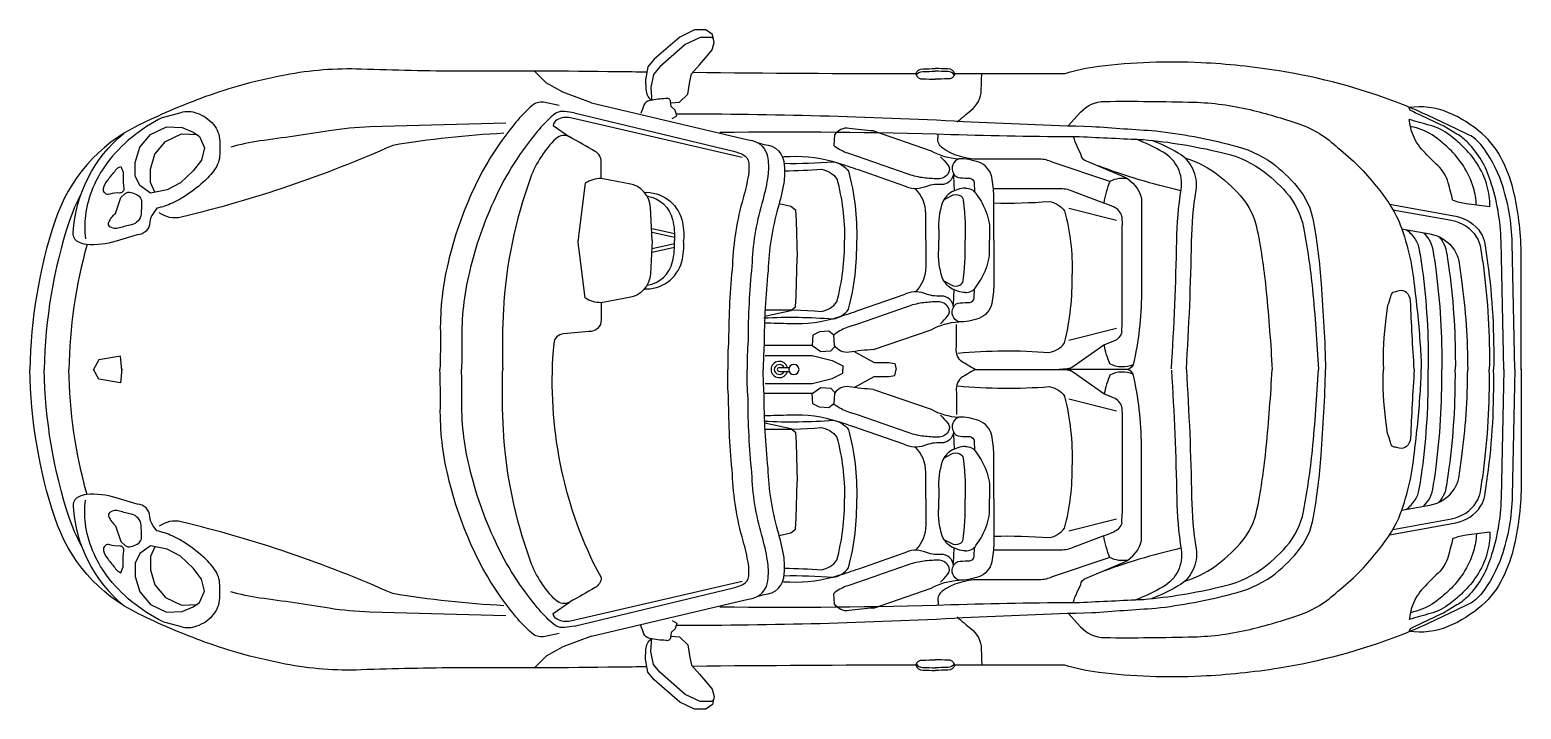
# Model space of a CAD drawing. Header units: millimetres. Extents: x 1343 to 64046, y 44602 to 77982.
# Drawn here: x 19242 to 23666, y 72056 to 74069 of the extents above; entities that cross this region are included whole.
import ezdxf

# ---------------------------------------------------------------- set-up
doc = ezdxf.new("R2010")
doc.units = ezdxf.units.MM
doc.set_wipeout_variables(frame=1)

# ---------------------------------------------------------------- blocks, each defined once
blk = doc.blocks.new('A$C0AE11F45')
blk.add_wipeout([(1278.9, 122.7), (1130.9, 120.6), (947.4, 115.8), (757.7, 133.7), (562.1, 183.7), (324.1, 281.6), (169.8, 399.3), (73.8, 568), (0, 1006.4), (73.8, 1444.9), (169.8, 1613.5), (324.1, 1731.2), (507.4, 1809.9), (617.6, 1846.1), (757.7, 1879.1), (947.4, 1897.1), (982.9, 1896.4), (1278.9, 1890.1), (1497.3, 1890.5), (1830.3, 1887.5), (1833.4, 1903.4), (1852.1, 1925.8), (1928, 1991.7), (1971.6, 2012.9), (2005.2, 2012.9), (2025.1, 1999.2), (2030.1, 1975.6), (2023.9, 1953.2), (1966.2, 1886.1), (2627.7, 1882.3), (2635.3, 1893.6), (2648.4, 1897.1), (2685.5, 1898.4), (2724.4, 1897.2), (2735.7, 1893.6), (2743.3, 1882.3), (3069.5, 1882.3), (3170.3, 1904.3), (3474.1, 1915.3), (3705.3, 1891.4), (4061.1, 1795.5), (4091.1, 1782.5), (4206, 1768.3), (4306.8, 1705.4), (4368.2, 1625.2), (4402.8, 1527.3), (4423.3, 1343.2), (4423.3, 669.6), (4402.8, 485.6), (4368.2, 387.7), (4306.8, 307.5), (4206, 244.5), (4092.9, 230.1), (4061.1, 217.4), (3705.3, 121.4), (3474.1, 97.6), (3170.3, 108.6), (3069.5, 130.6), (2743.3, 130.5), (2735.7, 119.3), (2722.6, 115.8), (2648.4, 115.8), (2635.3, 119.3), (2627.7, 130.5), (1966.2, 126.8), (2023.9, 59.7), (2030.1, 37.3), (2025.1, 13.7), (2005.2, 0), (1971.6, 0), (1928, 21.1), (1890.1, 54.1), (1852.1, 87.1), (1833.4, 109.5), (1830.3, 125.4), (1497.3, 122.4)])
for p, q in [((4094.3, 1774.4), (4091.4, 1782.3)), ((2801.2, 1559.9), (2801.5, 1533.5)), ((2222.7, 1498.2), (2256.9, 1490.7)), ((2256.9, 1490.7), (2270.5, 1479.9)), ((2270.5, 1479.9), (2273.3, 1447.3)), ((3081.2, 1484.2), (3222.7, 1448.9)), ((1912.5, 1408.8), (1846.3, 1423.5)), ((2273.3, 1447.3), (2276, 1338.8)), ((2695.8, 1416.7), (2695.8, 1389.3)), ((2774, 1416.7), (2774, 1389.3)), ((2846.7, 1416.7), (2846.7, 1389.3)), ((3239.1, 1459.6), (3239.5, 1433.2)), ((3239.5, 1144.8), (3239.5, 1433.2)), ((1912.5, 1397.5), (1846.3, 1412.2)), ((1912.5, 1379.1), (1846.3, 1364.4)), ((2695.8, 1361.9), (2695.8, 1389.3)), ((2774, 1361.9), (2774, 1389.3)), ((2846.7, 1361.9), (2846.7, 1389.3)), ((1912.5, 1367.8), (1846.3, 1353.1)), ((2273.3, 1224.4), (2276, 1338.8)), ((2801.2, 1218.7), (2801.5, 1245.1)), ((2270.5, 1191.8), (2273.3, 1224.4)), ((2179.8, 1164.1), (2256.9, 1180.9)), ((2256.9, 1180.9), (2270.5, 1191.8)), ((3081.2, 1093.8), (3222.7, 1129.1)), ((3239.1, 1118.4), (3239.5, 1144.8)), ((2223.1, 1012.1), (2252.1, 1012.1)), ((2223.1, 1000.7), (2252.1, 1000.7)), ((2804.1, 1006.4), (3057.6, 1006.4)), ((3081.2, 919.1), (3222.7, 883.7)), ((3239.1, 894.5), (3239.5, 868)), ((2179.8, 848.7), (2256.9, 832)), ((3239.5, 868), (3239.5, 579.7)), ((2256.9, 832), (2270.5, 821.1)), ((2270.5, 821.1), (2273.3, 788.5)), ((2273.3, 788.5), (2276, 674.1)), ((2801.2, 794.2), (2801.5, 767.8)), ((2273.3, 565.6), (2276, 674.1)), ((2695.8, 651), (2695.8, 623.6)), ((2695.8, 596.2), (2695.8, 623.6)), ((2774, 651), (2774, 623.6)), ((2774, 596.2), (2774, 623.6)), ((2846.7, 651), (2846.7, 623.6)), ((2846.7, 596.2), (2846.7, 623.6)), ((3239.1, 553.3), (3239.5, 579.7)), ((2256.9, 522.1), (2270.5, 533)), ((2270.5, 533), (2273.3, 565.6)), ((3081.2, 528.7), (3222.7, 564)), ((2222.7, 514.7), (2256.9, 522.1)), ((2801.2, 453), (2801.5, 479.4)), ((4094.3, 238.4), (4091.4, 230.6))]:
    blk.add_line(p, q)
for points in [[(1901.1, 1796.7), (1926.8, 1798.9), (1951.7, 1822.5), (1957.9, 1859.9), (1962.9, 1882.2), (1986.6, 1909.6), (2010.2, 1937), (2023.9, 1953.2), (2030.1, 1975.6), (2025.1, 1999.2), (2005.2, 2012.9), (1971.6, 2012.9), (1928, 1991.7), (1852.1, 1925.8), (1833.4, 1903.4), (1826, 1864.8), (1827.2, 1836.2, 0.22161), (1843.7, 1804.5, 0.22161)], [(2027.9, 1986), (2021.4, 1990.5), (1987.8, 1990.5), (1944.2, 1969.3), (1868.3, 1903.4), (1849.6, 1881), (1842.1, 1842.4), (1843.4, 1813.8, 0.062527), (1845.1, 1803.4, 0.062527)], [(4404.4, 1006.4), (4396.5, 1380.9, 0.076537), (4365, 1560.2, 0.086757), (4303.6, 1672.7, 0.10675), (4269, 1701.1), (4226.5, 1721.5, 0.003982), (4143, 1760.8, 0.016266), (4061.1, 1795.5, 0.052049), (3705.3, 1891.4, 0.02824), (3474.1, 1915.3, 0.041393), (3170.3, 1904.3, 0.048157), (3069.5, 1882.3), (2743.3, 1882.3)], [(1830.3, 1887.5, -0.000281), (1743, 1888.6, 0.004665), (1278.9, 1890.1, -0.006938), (982.9, 1896.4, 0.055982), (757.7, 1879.1, 0.021498), (617.6, 1846.1, 0.021353), (507.4, 1809.9, 0.022762), (324.1, 1731.2, 0.203444), (73.8, 1444.9, 0.07526), (0, 1006.4, 0.07526)], [(2627.7, 1882.3, -0.002126), (1966.2, 1886.1)], [(2627.7, 1882.3, -0.3707), (2648.4, 1897.1, 0.000614), (2685.5, 1898.4)], [(2627.7, 1882.3, 0.3707), (2648.4, 1867.6, -0.000614), (2685.5, 1866.3)], [(2629.2, 1878.3, -0.309042), (2648.4, 1889, 0.000614), (2685.5, 1890.4)], [(2743.3, 1882.3, 0.3707), (2722.6, 1897.1, -0.000614), (2685.5, 1898.4)], [(2741.8, 1878.3, 0.309042), (2722.6, 1889, -0.000614), (2685.5, 1890.4)], [(2743.3, 1882.3, -0.370699), (2722.6, 1867.6, 0.000614), (2685.5, 1866.3)], [(2750.9, 1739.5, -0.024615), (2791.6, 1774.5, 0.223398), (2821.9, 1834.1, -0.00021), (2823.4, 1882.3, -0.00021)], [(393.8, 1753.3), (448.4, 1768.4, -0.15571), (495.5, 1766.5, -0.128859), (544.5, 1732.6, -0.172618), (563.3, 1683.7, -0.012779), (563.3, 1644.2, -0.149305), (548.2, 1599, -0.057452), (514.3, 1561.4, -0.039867), (454.1, 1516.2, -0.038453), (422.1, 1499.3, -0.044126), (376.9, 1484.2), (365.6, 1469.2, 0.151431), (356.2, 1442.8, -0.389635), (318.5, 1405.2), (256.3, 1386.4, -0.094342), (167.8, 1377, -0.108453), (143.4, 1384.5, -0.290912), (128.3, 1412.7, -0.205966), (278.4, 1705.9, -0.700887)], [(1570, 1788.3), (1523.7, 1798.3, 0.220404), (1488.7, 1787.7, 0.037374), (1441.5, 1738.9, 0.064028), (1317.6, 1544.1, 0.05126), (1240.3, 1322.6, 0.061449), (1217.6, 1118.5, -0.010916), (1216.5, 1006.4, -0.008235)], [(1614.4, 1767), (1587.1, 1770.8, 0.220404), (1552, 1760.2, 0.037374), (1504.8, 1711.4, 0.064028), (1380.9, 1516.6, 0.05126), (1303.6, 1295.1, 0.061449), (1280.9, 1091, -0.008235), (1280.5, 1006.4, -0.008235)], [(1666.2, 1797), (2130.2, 1686.7), (2130.2, 1686.7, -0.407429), (2189.4, 1625.5, -0.069501), (2188, 1572.7, -0.029071), (2171.1, 1498.3, 0.062231), (2141.5, 1312.5, 0.024249), (2130.1, 1092.5, 0.020658), (2127.6, 1006.4, 0.020658)], [(1904.8, 1749.8), (1919.1, 1758.6), (1913.6, 1775.1), (1902.6, 1786), (1900.4, 1801.4, 0.504918), (1886.2, 1809, 0.045684), (1839, 1803.6, 0.242065), (1821.5, 1789.3, 0.032414), (1812.7, 1765.2, 0.143073)], [(3080, 1728.8), (3116.6, 1769.1, -0.209375), (3187.7, 1800.9, -0.008786), (3452.3, 1798.5, -0.052376), (3619, 1776.4, -0.022093), (3763.5, 1734.8, -0.108048), (3879.4, 1663.3, -0.061356), (3993.9, 1548.7, -0.068655), (4060, 1446.6, -0.073523), (4106.6, 1252.5, -0.014318), (4123.8, 1078.6, -0.013039), (4126.9, 1006.4, -0.013039)], [(4423.3, 1005), (4423.3, 1343.2, 0.055426), (4402.8, 1527.3, 0.059428), (4368.2, 1625.2, 0.097452), (4306.8, 1705.4, 0.082707), (4206, 1768.3, 0.136156), (4091.1, 1782.5, -0.047635)], [(4371.5, 1006.4), (4363.5, 1386.6, 0.076537), (4332, 1565.9, 0.119374), (4265.7, 1678, 0.071149), (4232.5, 1704.1), (4193.4, 1727.2, 0.003982), (4110, 1766.5, 0.005807), (4094, 1774.6, 0.004362)], [(393.8, 1753.3, 0.118384), (227.2, 1615.8, 0.125214), (164.7, 1462.8, 0.057098), (164.7, 1393.9, -1.07298)], [(1411.4, 1736.4), (1008.4, 1725.1, 0.03271), (887.9, 1713.8, -0.00658), (682.6, 1683.7, 0.040733), (596, 1664.9, 0.249875)], [(2112.5, 1634.2), (1603.5, 1751.8, 0.184919), (1563.6, 1746.3, 0.243778), (1552.5, 1729.6), (1601.1, 1695.7)], [(1614.4, 1767), (2087.2, 1653.1, -0.053281), (2115.2, 1643.1, -0.257952), (2132.2, 1619.1, -0.069501), (2131.2, 1582.2, -0.029071), (2115.8, 1514.3, 0.06163), (2084, 1316.3, 0.023841), (2072.5, 1094.6, 0.020054), (2070, 1006.4, 0.020054)], [(1919.7, 1764.2, -0.013204), (2768.4, 1741.8, 0.006823), (3149.7, 1726.8, 0.002349), (3339.3, 1713.7, -0.035892), (3565.5, 1671.3, -0.099022), (3684.3, 1618.5, -0.0549), (3759, 1547.5, -0.134174), (3807.6, 1442.9, -0.023136), (3830.1, 1259.9, -0.011713), (3843.3, 1006.4, -0.011713)], [(4330.5, 1488.9), (4260.5, 1497.6, -0.060338), (4220.5, 1507.6, 0.005591), (4206.8, 1560, 0.137482), (4176.8, 1610, -0.014112), (4133.1, 1653.7, -0.101805), (4100.6, 1706.1, -0.064537), (4091.3, 1747.1, -0.064537)], [(4330.5, 1488.9, 0.075551), (4321.7, 1552.5, 0.072826), (4291.8, 1617.5, 0.056103), (4250.5, 1667.4, 0.027417), (4213, 1699.9, 0.098085), (4153.1, 1729.8, -0.002459), (4091.3, 1747.1, -0.002459)], [(4290.3, 1493.9, 0.060664), (4281.7, 1544.9, 0.072826), (4251.8, 1609.8, 0.056103), (4210.5, 1659.7, 0.027417), (4173, 1692.2, 0.098085), (4113.1, 1722.2, -0.000743), (4094.4, 1727.3)], [(1405.7, 1706.3, 0.028311), (1076.2, 1670.5, -0.046105), (449.1, 1457.9, -0.219439), (383.2, 1471.1, 0.325452)], [(1845.7, 1388.3), (1840.7, 1486.6, 0.352581), (1777.6, 1557.1, -0.008047), (1694.4, 1572.2), (1694.4, 1622.6, 0.270521), (1676.8, 1652.9, -0.000614), (1601.1, 1695.7, 0.331797), (1560.8, 1690.7, 0.11427), (1485.2, 1574.8, 0.074246), (1404.5, 1181.7, 0.021686), (1402.6, 1006.4, 0.021686)], [(2046.2, 1709.5, -0.010667), (2732, 1703.2, 0.006823), (3113.5, 1696.7, 0.002349), (3303.4, 1687.8, -0.035892), (3530.5, 1650.4, -0.099022), (3650.4, 1600.2, -0.0549), (3726.7, 1530.9, -0.134174), (3777.6, 1427.4, -0.023136), (3804.1, 1244.9, -0.011039), (3822.2, 1006.4, -0.011039)], [(2502.5, 1713.2), (2672.9, 1654.5, 0.113823), (2755.2, 1631, 0.467977), (2739.5, 1588, -0.412278), (2702.3, 1554.7, 0.105935), (2653.3, 1546.9, -0.220468), (2592.6, 1550.8), (2457.5, 1597.7, 0.006488), (2398.8, 1617.3, 0.087388), (2253.9, 1636.9, -0.002401), (2232.4, 1636.1, -0.002401)], [(2502.5, 1713.2, -0.024834), (2430.1, 1721, 0.300381), (2387, 1701.4), (2385.1, 1670.1)], [(2813.6, 1629.4, -0.154428), (2706, 1663.5, -0.279563), (2693.5, 1692.1, 0.0411), (2694.1, 1704.3, 0.0411)], [(3094.8, 1697, 0.045215), (3106.4, 1666.2), (3117.1, 1643.7, 0.345557), (3133.3, 1624.9), (3245.8, 1577.2, -0.230283), (3296.9, 1512.8), (3296.9, 1231.2, -0.05775), (3272.4, 1020.5, -0.221944), (3203.6, 1022.8, -0.049345), (3186.5, 1078.8, -0.049345)], [(3386.1, 1008.6, 0.011415), (3401.5, 1387.5, -0.034437), (3414.8, 1539.8, 0.311257), (3361.8, 1650.1, 0.038052), (3280.3, 1688.8, 0.193774)], [(3430.2, 1006.4, 0.011415), (3445.7, 1385.3, -0.034437), (3459, 1537.5, 0.311257), (3405.9, 1647.9, 0.036685), (3327.5, 1685.4, 0.193774)], [(2160, 1678), (2178, 1673.1), (2178, 1673.1, -0.407429), (2237.3, 1611.9, -0.069501), (2235.9, 1559, -0.029071), (2218.9, 1484.6, 0.062231), (2189.4, 1298.8, 0.024249), (2177.9, 1078.9, 0.017381), (2175.4, 1006.4, 0.017381)], [(2701.3, 1636.4, -0.013286), (2722, 1613.9, -0.337789), (2723.8, 1587.3, -0.259224), (2693, 1571.3, -0.021299), (2651.5, 1574.3, -0.055963), (2607.7, 1584.3, 0.002113), (2426.4, 1647.1, -0.070451), (2389, 1666, -0.094491), (2385.1, 1670.1, -0.27987)], [(269.5, 1608.4), (277.1, 1591.5), (277.1, 1563.3, 0.04992), (278.9, 1544.4, -0.494644), (265.8, 1529.4, 0.100112), (237.5, 1525.6, -0.588914), (218.7, 1542.6, -0.119485), (231.9, 1568.9, 0.013341), (254.5, 1597.1, -0.140517), (269.5, 1608.4, 0.473723)], [(2237.1, 1617.4, 0.022542), (2382.8, 1622.1)], [(2238.4, 1595.3, 0.016969), (2348.1, 1600)], [(2348.1, 1600, -0.195218), (2393.4, 1571.8, -0.070126), (2416.2, 1389.3, -0.070126)], [(2382.8, 1622.1, -0.195218), (2428.1, 1593.8, -0.070006), (2452.5, 1389.3, -0.070006)], [(2858.9, 1389.3), (2858.9, 1521.4, 0.053938), (2853, 1576.2, 0.254764), (2814.5, 1620.6, 0.092411), (2755.2, 1631)], [(3203.6, 1563.9), (3032.3, 1620.5, 0.12452), (2994.6, 1629.4)], [(3414.2, 1536.2, -0.033935), (3169.2, 1609.7, -0.033935)], [(3425.6, 1633.4, -0.073848), (3513.4, 1591.4, -0.0549), (3589.8, 1522.1, -0.134174), (3640.7, 1418.6, -0.023136), (3667.2, 1236.1, -0.010631), (3684.8, 1006.4, -0.010631)], [(1694.4, 1572.2, 0.146365), (1647.5, 1558.2), (1628.1, 1409.1, 0.020696), (1626.3, 1388.3, 0.020696)], [(2739.5, 1588, 0.326686), (2759.7, 1574.7, 0.023531), (2787.8, 1573.2, -0.359), (2801.2, 1559.9)], [(3256.7, 1571, 0.169354), (3203.6, 1563.9, 0.056224), (3185, 1499.8, 0.056224)], [(152.5, 1527.6, 0.046386), (116.6, 1444.9, 0.07526), (42.8, 1006.4)], [(282.7, 1527.5, -0.247528), (299.7, 1531.3, -0.056791), (318.5, 1523.7, -0.281439), (331.7, 1501.2, -0.017622), (329.8, 1467.3, -0.327274), (301.5, 1435.3, 0.021137), (265.8, 1425.9, -0.219354), (237.5, 1429.7, -0.356278), (233.8, 1441, -0.072558), (243.2, 1457.9, -0.066843), (254.5, 1469.2), (269.5, 1516.2), (282.7, 1527.5)], [(1820.7, 1531.3, -0.358011), (1933.5, 1450.5, -0.087142), (1939, 1388.3)], [(1831, 1519.9, -0.316561), (1906.1, 1450.5, -0.087142), (1911.6, 1388.3)], [(2657.3, 1389.9), (2657.3, 1467.8, 0.199641), (2626.5, 1542, -0.141935)], [(2774.8, 1544.2, 0.117989), (2732, 1530.9, 0.175982), (2706.3, 1499.5, 0.098855), (2695.8, 1416.7, -1.01209)], [(2711, 1509.7), (2732.5, 1521.3, -0.238178), (2758.4, 1522, -0.252188), (2768, 1509, -0.013169), (2772.1, 1473.5, -0.027186), (2774, 1416.7, -0.027186)], [(2774.8, 1544.2, -0.242282), (2806.3, 1528, -0.047081), (2833.9, 1480.4, -0.10256), (2846.7, 1416.7, -2.072365)], [(2858.9, 1500.1, 0.02547), (3023.6, 1504.4)], [(3023.6, 1504.4, -0.195218), (3068.9, 1476.2, -0.071933), (3091.6, 1289, -0.070126)], [(3185, 1499.8), (3096, 1532.7, 0.12452), (3058.4, 1541.7)], [(3239.1, 1459.6, 0.234479), (3214.3, 1488, 0.003885), (3185, 1499.8, 0.003885)], [(4033, 1496), (4229.7, 1460.4, -0.207319), (4302.9, 1411.7, -0.101931), (4315.1, 1380.3, -0.00876), (4323.8, 1322.9, -0.038849), (4341.4, 1006.4, -0.03739)], [(4042.6, 1480), (4217, 1448.5, -0.207319), (4290.2, 1399.8, -0.101931), (4302.4, 1368.4, -0.00876), (4311.1, 1311, -0.03739), (4328.8, 1006.4, -0.03739)], [(4068.7, 1423.6), (4152.5, 1408.5, -0.207319), (4225.7, 1359.7, -0.101931), (4237.9, 1328.4, -0.00876), (4246.6, 1270.9, -0.032481), (4264.6, 1006.4)], [(4082.4, 1421.1, -0.088206), (4108.8, 1392.8, -0.101931), (4121, 1361.5, -0.00876), (4129.8, 1304, -0.036536), (4147.6, 1006.4, -0.036536)], [(169.7, 1376.8, 0.063252), (115.7, 1006.4, 0.063252)], [(1694.4, 1204.4, -0.146365), (1647.5, 1218.4), (1628.1, 1367.5, -0.020696), (1626.3, 1388.3, -0.020696)], [(1845.7, 1388.3), (1840.7, 1290, -0.352581), (1777.6, 1219.5, 0.008047), (1694.4, 1204.4), (1694.4, 1154)], [(1820.7, 1245.3, 0.358011), (1933.5, 1326.1, 0.087142), (1939, 1388.3)], [(1831, 1256.7, 0.316561), (1906.1, 1326.1, 0.087142), (1911.6, 1388.3)], [(2348.1, 1178.6, 0.195218), (2393.4, 1206.8, 0.070126), (2416.2, 1389.3, 0.070126)], [(2382.8, 1156.5, 0.195218), (2428.1, 1184.8, 0.070006), (2452.5, 1389.3, 0.070006)], [(2657.3, 1388.7), (2657.3, 1310.8, -0.199641), (2626.5, 1236.6, 0.141935)], [(2858.9, 1389.3), (2858.9, 1257.2, -0.053938), (2853, 1202.4, -0.254764), (2814.5, 1158, -0.092411), (2755.2, 1147.6)], [(4133.3, 1411.9, -0.056082), (4149, 1392.8, -0.101931), (4161.2, 1361.5, -0.00876), (4169.9, 1304, -0.036536), (4187.8, 1006.4, -0.036536)], [(4180, 1399.7, -0.0341), (4189.1, 1387.6, -0.101931), (4201.3, 1356.2, -0.00876), (4210, 1298.8, -0.035895), (4227.9, 1006.4, -0.035895)], [(2774.8, 1234.4, -0.117989), (2732, 1247.7, -0.175982), (2706.3, 1279.1, -0.098855), (2695.8, 1361.9, 1.01209)], [(2711, 1268.9), (2732.5, 1257.3, 0.238178), (2758.4, 1256.6, 0.252188), (2768, 1269.6, 0.013169), (2772.1, 1305.1, 0.027186), (2774, 1361.9, 0.027186)], [(2774.8, 1234.4, 0.242282), (2806.3, 1250.6, 0.047081), (2833.9, 1298.1, 0.10256), (2846.7, 1361.9, 2.072365)], [(3023.6, 1057, 0.195218), (3068.9, 1085.3, 0.066177), (3091.6, 1289, 0.070126)], [(4106, 1006.4, -0.004647), (4095, 1210, 0.212789), (4082.8, 1234.3, 0.225042), (4061.8, 1239.6, 0.010282), (4046.2, 1236.1, 0.358153), (4035.7, 1222.2, -0.030605), (4027, 1196), (4021.8, 1157.7, 0.044318), (4014.6, 1006.4, 0.044318)], [(2502.5, 1065.4), (2672.9, 1124.1, -0.113823), (2755.2, 1147.6, -0.467977), (2739.5, 1190.6, 0.412278), (2702.3, 1223.9, -0.105935), (2653.3, 1231.7, 0.220468), (2592.6, 1227.8), (2457.5, 1180.8, -0.006488), (2398.8, 1161.3, -0.087388), (2253.9, 1141.7, 0.008359), (2179.1, 1143.5, 0.008359)], [(2701.3, 1142.1, 0.013286), (2722, 1164.6, 0.337789), (2723.8, 1191.3, 0.259224), (2693, 1207.3, 0.021299), (2651.5, 1204.3, 0.055963), (2607.7, 1194.2, -0.002113), (2426.4, 1131.5, 0.070451), (2389, 1112.5, 0.094491), (2385.1, 1108.4, 0.27987)], [(2739.5, 1190.6, -0.326686), (2759.7, 1203.9, -0.023531), (2787.8, 1205.3, 0.359), (2801.2, 1218.7)], [(1694.4, 1154, -0.460181), (1657.9, 1119.1), (1582.7, 1112.3, 0.361883), (1553.7, 1083.2, 0.136022), (1671.2, 433.9, 0.015575)], [(2177.5, 1159.3, -0.031761), (2382.8, 1156.5, -0.031761)], [(2180.7, 1182.8, -0.025901), (2348.1, 1178.6)], [(2502.5, 1065.4, 0.024834), (2430.1, 1057.6, -0.300381), (2387, 1077.1), (2385.1, 1108.4), (2369.4, 1120.2), (2342, 1118.2), (2322.4, 1108.4), (2320.4, 1077.1), (2345.9, 1059.5), (2375.3, 1061.5), (2387, 1073.2)], [(2804.1, 1006.4, -0.007409), (2761.2, 1031.7, -0.250325), (2748.5, 1074.9), (2748.5, 1139.7)], [(3239.1, 1118.4, -0.234479), (3214.3, 1090, -0.003885), (3185, 1078.2, -0.003885)], [(2752.2, 1055.2, -0.042022), (3023.6, 1057)], [(3185, 1078.2), (3095.2, 1014.9, -0.137248), (3057.6, 1006.4)], [(3272.4, 1020.5, -0.353184), (3247.7, 1006.4)], [(1830.3, 125.4, 0.000281), (1743, 124.3, -0.004665), (1278.9, 122.7, 0.006938), (982.9, 116.4, -0.055982), (757.7, 133.7, -0.021498), (617.6, 166.8, -0.021353), (507.4, 203, -0.022762), (324.1, 281.6, -0.203444), (73.8, 568, -0.07526), (0, 1006.4, -0.07526)], [(152.5, 485.3, -0.046386), (116.6, 568, -0.07526), (42.8, 1006.4)], [(169.7, 636, -0.063252), (115.7, 1006.4, -0.063252)], [(1570, 224.6), (1523.7, 214.5, -0.220404), (1488.7, 225.1, -0.037374), (1441.5, 274, -0.064028), (1317.6, 468.8, -0.05126), (1240.3, 690.3, -0.061449), (1217.6, 894.4, 0.010916), (1216.5, 1006.4, 0.008235)], [(1614.4, 245.9), (1587.1, 242.1, -0.220404), (1552, 252.6, -0.037374), (1504.8, 301.5, -0.064028), (1380.9, 496.3, -0.05126), (1303.6, 717.8, -0.061449), (1280.9, 921.9, 0.008235), (1280.5, 1006.4, 0.008235)], [(1671.2, 433.9), (1694.4, 390.2, -0.270521), (1676.8, 360, 0.000614), (1601.1, 317.2, -0.331797), (1560.8, 322.2, -0.11427), (1485.2, 438.1, -0.074246), (1404.5, 831.2, -0.021686), (1402.6, 1006.4)], [(1614.4, 245.9), (2087.2, 359.8, 0.053281), (2115.2, 369.8, 0.257952), (2132.2, 393.8, 0.069501), (2131.2, 430.7, 0.029071), (2115.8, 498.6, -0.06163), (2084, 696.5, -0.023841), (2072.5, 918.2, -0.020054), (2070, 1006.4, -0.020054)], [(1666.2, 215.9), (2130.2, 326.1), (2130.2, 326.1, 0.407429), (2189.4, 387.3, 0.069501), (2188, 440.2, 0.029071), (2171.1, 514.6, -0.062231), (2141.5, 700.4, -0.024249), (2130.1, 920.3, -0.020658), (2127.6, 1006.4, -0.020658)], [(1919.7, 248.7, 0.013204), (2768.4, 271.1, -0.006823), (3149.7, 286, -0.002349), (3339.3, 299.1, 0.035892), (3565.5, 341.5, 0.099022), (3684.3, 394.4, 0.0549), (3759, 465.3, 0.134174), (3807.6, 569.9, 0.023136), (3830.1, 753, 0.011713), (3843.3, 1006.4, 0.011713)], [(2046.2, 303.4, 0.010667), (2732, 309.7, -0.006823), (3113.5, 316.2, -0.002349), (3303.4, 325.1, 0.035892), (3530.5, 362.4, 0.099022), (3650.4, 412.6, 0.0549), (3726.7, 481.9, 0.134174), (3777.6, 585.4, 0.023136), (3804.1, 767.9, 0.011039), (3822.2, 1006.4, 0.011039)], [(2160, 334.9), (2178, 339.8), (2178, 339.8, 0.407429), (2237.3, 401, 0.069501), (2235.9, 453.9, 0.029071), (2218.9, 528.3, -0.062231), (2189.4, 714.1, -0.024249), (2177.9, 934, -0.017381), (2175.4, 1006.4, -0.017381)], [(4404.4, 1006.4), (4396.5, 632, -0.076537), (4365, 452.6, -0.086757), (4303.6, 340.1, -0.10675), (4269, 311.8), (4226.5, 291.4, -0.003982), (4143, 252, -0.016266), (4061.1, 217.4, -0.052049), (3705.3, 121.4, -0.02824), (3474.1, 97.6, -0.041393), (3170.3, 108.6, -0.048157), (3069.5, 130.6), (2743.3, 130.6)], [(2804.1, 1006.4, 0.007409), (2761.2, 981.2, 0.250325), (2748.5, 937.9), (2748.5, 873.2)], [(3247.7, 1006.4), (3094.3, 1006.4, 0.060517), (3053.1, 1006.4)], [(3209, 1006.4), (3094.3, 1006.4, -0.060517), (3053.1, 1006.4)], [(3185, 934.7), (3095.2, 998, 0.137248), (3057.6, 1006.4)], [(3080, 284.1), (3116.6, 243.8, 0.209375), (3187.7, 212, 0.008786), (3452.3, 214.4, 0.052376), (3619, 236.4, 0.022093), (3763.5, 278.1, 0.108048), (3879.4, 349.6, 0.061356), (3993.9, 464.1, 0.068655), (4060, 566.3, 0.073523), (4106.6, 760.4, 0.014318), (4123.8, 934.2, 0.013039), (4126.9, 1006.4, 0.013039)], [(3094.8, 315.9, -0.045215), (3106.4, 346.6), (3117.1, 369.2, -0.345557), (3133.3, 388), (3245.8, 435.7, 0.230283), (3296.9, 500), (3296.9, 781.7, 0.05775), (3272.4, 992.3, 0.221944), (3203.6, 990.1, 0.049345), (3186.5, 934.1, 0.049345)], [(3272.4, 992.3, 0.353184), (3247.7, 1006.4)], [(3386.1, 1004.2, -0.011415), (3401.5, 625.4, 0.034437), (3414.8, 473.1, -0.311257), (3361.8, 362.8, -0.038052), (3280.3, 324.1, -0.193774)], [(3430.2, 1006.4, -0.011415), (3445.7, 627.6, 0.034437), (3459, 475.3, -0.311257), (3405.9, 365, -0.036685), (3327.5, 327.5, -0.193774)], [(3425.6, 379.4, 0.073848), (3513.4, 421.5, 0.0549), (3589.8, 490.8, 0.134174), (3640.7, 594.3, 0.023136), (3667.2, 776.8, 0.010631), (3684.8, 1006.4, 0.010631)], [(4106, 1006.4, 0.004647), (4095, 802.9, -0.212789), (4082.8, 778.5, -0.225042), (4061.8, 773.3, -0.010282), (4046.2, 776.8, -0.358153), (4035.7, 790.7, 0.030605), (4027, 816.8), (4021.8, 855.2, -0.044318), (4014.6, 1006.4, -0.044318)], [(4033, 516.9), (4229.7, 552.4, 0.207319), (4302.9, 601.2, 0.101931), (4315.1, 632.5, 0.00876), (4323.8, 690, 0.038849), (4341.4, 1006.4, 0.03739)], [(4042.6, 532.8), (4217, 564.3, 0.207319), (4290.2, 613.1, 0.101931), (4302.4, 644.4, 0.00876), (4311.1, 701.9, 0.03739), (4328.8, 1006.4, 0.03739)], [(4068.7, 589.3), (4152.5, 604.4, 0.207319), (4225.7, 653.1, 0.101931), (4237.9, 684.5, 0.00876), (4246.6, 742, 0.032481), (4264.6, 1006.4)], [(4082.4, 591.7, 0.088206), (4108.8, 620.1, 0.101931), (4121, 651.4, 0.00876), (4129.8, 708.9, 0.036536), (4147.6, 1006.4, 0.036536)], [(4423.3, 1007.9), (4423.3, 669.6, -0.055426), (4402.8, 485.6, -0.059428), (4368.2, 387.7, -0.097452), (4306.8, 307.5, -0.082707), (4206, 244.5, -0.136156), (4091.1, 230.4, 0.047635)], [(4371.5, 1006.4), (4363.5, 626.3, -0.076537), (4332, 446.9, -0.119374), (4265.7, 334.9, -0.071149), (4232.5, 308.7), (4193.4, 285.7, -0.003982), (4110, 246.3, -0.005807), (4094, 238.2, -0.004362)], [(4133.3, 600.9, 0.056082), (4149, 620.1, 0.101931), (4161.2, 651.4, 0.00876), (4169.9, 708.9, 0.036536), (4187.8, 1006.4, 0.036536)], [(4180, 613.2, 0.0341), (4189.1, 625.3, 0.101931), (4201.3, 656.6, 0.00876), (4210, 714.1, 0.035895), (4227.9, 1006.4, 0.035895)], [(2502.5, 947.5), (2672.9, 888.8, 0.113823), (2755.2, 865.3, 0.467977), (2739.5, 822.3, -0.412278), (2702.3, 789, 0.105935), (2653.3, 781.2, -0.220468), (2592.6, 785.1), (2457.5, 832, 0.006488), (2398.8, 851.6, 0.087388), (2253.9, 871.2, -0.008359), (2179.1, 869.4, -0.008359)], [(2502.5, 947.5, -0.024834), (2430.1, 955.3, 0.300381), (2387, 935.7), (2385.1, 904.4), (2369.4, 892.7), (2342, 894.7), (2322.4, 904.4), (2320.4, 935.7), (2345.9, 953.4), (2375.3, 951.4), (2387, 939.7)], [(2752.2, 957.7, 0.042022), (3023.6, 955.8)], [(3023.6, 955.8, -0.195218), (3068.9, 927.6, -0.066177), (3091.6, 723.9, -0.070126)], [(3239.1, 894.5, 0.234479), (3214.3, 922.8, 0.003885), (3185, 934.7, 0.003885)], [(2701.3, 870.7, -0.013286), (2722, 848.2, -0.337789), (2723.8, 821.6, -0.259224), (2693, 805.6, -0.021299), (2651.5, 808.6, -0.055963), (2607.7, 818.6, 0.002113), (2426.4, 881.4, -0.070451), (2389, 900.3, -0.094491), (2385.1, 904.4, -0.27987)], [(2177.5, 853.6, 0.031761), (2382.8, 856.3, 0.031761)], [(2382.8, 856.3, -0.195218), (2428.1, 828.1, -0.070006), (2452.5, 623.6, -0.070006)], [(2858.9, 623.6), (2858.9, 755.7, 0.053938), (2853, 810.5, 0.254764), (2814.5, 854.9, 0.092411), (2755.2, 865.3)], [(2180.7, 830.1, 0.025901), (2348.1, 834.3)], [(2348.1, 834.3, -0.195218), (2393.4, 806.1, -0.070126), (2416.2, 623.6, -0.070126)], [(2739.5, 822.3, 0.326686), (2759.7, 809, 0.023531), (2787.8, 807.5, -0.359), (2801.2, 794.2)], [(2657.3, 624.2), (2657.3, 702.1, 0.199641), (2626.5, 776.3, -0.141935)], [(2774.8, 778.5, 0.117989), (2732, 765.2, 0.175982), (2706.3, 733.8, 0.098855), (2695.8, 651, -1.01209)], [(2711, 744), (2732.5, 755.6, -0.238178), (2758.4, 756.3, -0.252188), (2768, 743.3, -0.013169), (2772.1, 707.8, -0.027186), (2774, 651, -0.027186)], [(2774.8, 778.5, -0.242282), (2806.3, 762.3, -0.047081), (2833.9, 714.7, -0.10256), (2846.7, 651, -2.072365)], [(3023.6, 508.4, 0.195218), (3068.9, 536.7, 0.071933), (3091.6, 723.9, 0.070126)], [(393.8, 259.6), (448.4, 244.5, 0.15571), (495.5, 246.4, 0.128859), (544.5, 280.3, 0.172618), (563.3, 329.2, 0.012779), (563.3, 368.7, 0.149305), (548.2, 413.9, 0.057452), (514.3, 451.5, 0.039867), (454.1, 496.7, 0.038453), (422.1, 513.6, 0.044126), (376.9, 528.6), (365.6, 543.7, -0.151431), (356.2, 570, 0.389635), (318.5, 607.7), (256.3, 626.5, 0.094342), (167.8, 635.9, 0.108453), (143.4, 628.4, 0.290912), (128.3, 600.1, 0.205966), (278.4, 306.9, 0.700887)], [(2348.1, 412.9, 0.195218), (2393.4, 441.1, 0.070126), (2416.2, 623.6, 0.070126)], [(2382.8, 390.8, 0.195218), (2428.1, 419, 0.070006), (2452.5, 623.6, 0.070006)], [(2657.3, 623), (2657.3, 545, -0.199641), (2626.5, 470.9, 0.141935)], [(2858.9, 623.6), (2858.9, 491.5, -0.053938), (2853, 436.7, -0.254764), (2814.5, 392.3, -0.092411), (2755.2, 381.9)], [(393.8, 259.6, -0.118384), (227.2, 397.1, -0.125214), (164.7, 550.1, -0.057098), (164.7, 619, 1.07298)], [(282.7, 485.4, 0.247528), (299.7, 481.6, 0.056791), (318.5, 489.1, 0.281439), (331.7, 511.7, 0.017622), (329.8, 545.6, 0.327274), (301.5, 577.6, -0.021137), (265.8, 587, 0.219354), (237.5, 583.2, 0.356278), (233.8, 571.9, 0.072558), (243.2, 555, 0.066843), (254.5, 543.7), (269.5, 496.7), (282.7, 485.4)], [(2774.8, 468.7, -0.117989), (2732, 482, -0.175982), (2706.3, 513.4, -0.098855), (2695.8, 596.2, 1.01209)], [(2711, 503.1), (2732.5, 491.6, 0.238178), (2758.4, 490.9, 0.252188), (2768, 503.9, 0.013169), (2772.1, 539.4, 0.027186), (2774, 596.2, 0.027186)], [(2774.8, 468.7, 0.242282), (2806.3, 484.9, 0.047081), (2833.9, 532.4, 0.10256), (2846.7, 596.2, 2.072365)], [(1405.7, 306.6, -0.028311), (1076.2, 342.3, 0.046105), (449.1, 555, 0.219439), (383.2, 541.8, -0.325452)], [(3239.1, 553.3, -0.234479), (3214.3, 524.9, -0.003885), (3185, 513.1, -0.003885)], [(269.5, 404.4), (277.1, 421.4), (277.1, 449.6, -0.04992), (278.9, 468.4, 0.494644), (265.8, 483.5, -0.100112), (237.5, 487.2, 0.588914), (218.7, 470.3, 0.119485), (231.9, 444, -0.013341), (254.5, 415.7, 0.140517), (269.5, 404.4, -0.473723)], [(2858.9, 512.7, -0.02547), (3023.6, 508.4)], [(3185, 513.1), (3096, 480.1, -0.12452), (3058.4, 471.2)], [(3256.7, 441.9, -0.169354), (3203.6, 449, -0.056224), (3185, 513.1, -0.056224)], [(4330.5, 524, -0.075551), (4321.7, 460.3, -0.072826), (4291.8, 395.4, -0.056103), (4250.5, 345.5, -0.027417), (4213, 313, -0.098085), (4153.1, 283.1, 0.002459), (4091.3, 265.8, 0.002459)], [(4330.5, 524), (4260.5, 515.3, 0.060338), (4220.5, 505.3, -0.005591), (4206.8, 452.8, -0.137482), (4176.8, 402.9, 0.014112), (4133.1, 359.2, 0.101805), (4100.6, 306.8, 0.064537), (4091.3, 265.8, 0.064537)], [(4290.3, 519, -0.060664), (4281.7, 468, -0.072826), (4251.8, 403.1, -0.056103), (4210.5, 353.1, -0.027417), (4173, 320.7, -0.098085), (4113.1, 290.7, 0.000743), (4094.4, 285.6)], [(2502.5, 299.7), (2672.9, 358.4, -0.113823), (2755.2, 381.9, -0.467977), (2739.5, 424.9, 0.412278), (2702.3, 458.2, -0.105935), (2653.3, 466, 0.220468), (2592.6, 462.1), (2457.5, 415.1, -0.006488), (2398.8, 395.6, -0.087388), (2253.9, 376, 0.002401), (2232.4, 376.8, 0.002401)], [(2739.5, 424.9, -0.326686), (2759.7, 438.2, -0.023531), (2787.8, 439.6, 0.359), (2801.2, 453)], [(3203.6, 449), (3032.3, 392.4, -0.12452), (2994.6, 383.4)], [(3414.2, 476.7, 0.033935), (3169.2, 403.2, 0.033935)], [(2238.4, 417.6, -0.016969), (2348.1, 412.9)], [(2701.3, 376.4, 0.013286), (2722, 398.9, 0.337789), (2723.8, 425.6, 0.259224), (2693, 441.6, 0.021299), (2651.5, 438.6, 0.055963), (2607.7, 428.5, -0.002113), (2426.4, 365.8, 0.070451), (2389, 346.8, 0.094491), (2385.1, 342.7, 0.27987)], [(2112.5, 378.7), (1603.5, 261, -0.184919), (1563.6, 266.6, -0.243778), (1552.5, 283.3), (1601.1, 317.2)], [(2237.1, 395.5, -0.022542), (2382.8, 390.8)], [(2813.6, 383.4, 0.154428), (2706, 349.4, 0.279563), (2693.5, 320.8, -0.0411), (2694.1, 308.6, -0.0411)], [(1411.4, 276.5), (1008.4, 287.8, -0.03271), (887.9, 299, 0.00658), (682.6, 329.2, -0.040733), (596, 348, -0.249875)], [(2502.5, 299.7, 0.024834), (2430.1, 291.9, -0.300381), (2387, 311.4), (2385.1, 342.7)], [(2750.9, 273.4, 0.024615), (2791.6, 238.4, -0.223398), (2821.9, 178.8, 0.00021), (2823.4, 130.6, 0.00021)], [(1904.8, 263), (1919.1, 254.3), (1913.6, 237.8), (1902.6, 226.9), (1900.4, 211.5, -0.504918), (1886.2, 203.8, -0.045684), (1839, 209.3, -0.242065), (1821.5, 223.6, -0.032414), (1812.7, 247.7, -0.143073)], [(1901.1, 216.2), (1926.8, 214), (1951.7, 190.3), (1957.9, 153), (1962.9, 130.6), (1986.6, 103.3), (2010.2, 75.9), (2023.9, 59.7), (2030.1, 37.3), (2025.1, 13.7), (2005.2, 0), (1971.6, 0), (1928, 21.1), (1852.1, 87.1), (1833.4, 109.5), (1826, 148), (1827.2, 176.7, -0.22161), (1843.7, 208.4, -0.22161)], [(2027.9, 26.9), (2021.4, 22.4), (1987.8, 22.4), (1944.2, 43.5), (1868.3, 109.5), (1849.6, 131.9), (1842.1, 170.4), (1843.4, 199, -0.062527), (1845.1, 209.4, -0.062527)], [(2627.7, 130.5, -0.3707), (2648.4, 145.3, 0.000614), (2685.5, 146.6)], [(2629.2, 134.6, 0.309042), (2648.4, 123.8, -0.000614), (2685.5, 122.5)], [(2743.3, 130.5, 0.370699), (2722.6, 145.3, -0.000614), (2685.5, 146.6)], [(2741.8, 134.6, -0.309042), (2722.6, 123.8, 0.000614), (2685.5, 122.5)], [(2627.7, 130.5, 0.002126), (1966.2, 126.8)], [(2627.7, 130.5, 0.3707), (2648.4, 115.8, -0.000614), (2685.5, 114.4)], [(2743.3, 130.5, -0.3707), (2722.6, 115.8, 0.000614), (2685.5, 114.4)]]:
    blk.add_lwpolyline(points, format="xyb")
for points in [[(1666.2, 1797), (1580.8, 1828.1), (1531.5, 1856.3), (1497.3, 1890.5)], [(452.2, 1723.2), (484.2, 1710), (503, 1696.9), (518.1, 1663), (508.7, 1627.2), (484.2, 1595.3), (446.5, 1559.5), (407, 1538.8), (358, 1529.4), (326, 1552), (312.8, 1580.2), (312.8, 1619.7), (326, 1664.9), (358, 1702.5), (405.1, 1725.1), (452.2, 1723.2)], [(371, 1531.9), (370.9, 1531.9), (357.7, 1560.2), (357.7, 1599.7), (370.9, 1644.9), (402.9, 1682.5), (450, 1705.1), (497.1, 1703.2)], [(2994.6, 1629.4), (2813.6, 1629.4)], [(2739.7, 1579.6), (2741.5, 1535.8)], [(3058.4, 1541.7), (2858.1, 1541.7)], [(2739.7, 1199), (2741.5, 1242.7)], [(2320.4, 1077.1), (2177.8, 1077.1)], [(273.2, 1004.7), (268.9, 1046.2), (204.5, 1034.7), (188.8, 1006.4)], [(2180.6, 1047.8), (2320.8, 1047.8), (2380, 1033.6), (2411.7, 1017.8), (2411.7, 1006.4)], [(2445.2, 1060), (2503.8, 1026.8), (2548, 1026.8), (2565.7, 1024.6), (2569.1, 1006.4)], [(273.2, 1008.2), (268.9, 966.7), (204.5, 978.1), (188.8, 1006.4)], [(2180.6, 965.1), (2320.8, 965.1), (2380, 979.3), (2411.7, 995.1), (2411.7, 1006.4)], [(2445.2, 952.9), (2503.8, 986), (2548, 986), (2565.7, 988.2), (2569.1, 1006.4)], [(2320.4, 935.7), (2177.8, 935.7)], [(2739.7, 813.9), (2741.5, 770.1)], [(452.2, 289.7), (484.2, 302.8), (503, 316), (518.1, 349.9), (508.7, 385.6), (484.2, 417.6), (446.5, 453.4), (407, 474.1), (358, 483.5), (326, 460.9), (312.8, 432.7), (312.8, 393.2), (326, 348), (358, 310.4), (405.1, 287.8), (452.2, 289.7)], [(371, 481), (370.9, 480.9), (357.7, 452.7), (357.7, 413.2), (370.9, 368), (402.9, 330.4), (450, 307.8), (497.1, 309.7)], [(2739.7, 433.3), (2741.5, 477)], [(3058.4, 471.2), (2858.1, 471.2)], [(2994.6, 383.4), (2813.6, 383.4)], [(1666.2, 215.9), (1580.8, 184.7), (1531.5, 156.6), (1497.3, 122.4)]]:
    blk.add_lwpolyline(points)
for centre, radius, start, end in [((2223.1, 1005.8), 24.7, 14.8444, 178.5319), ((2223.1, 1005.8), 15.2, 24.6023, 177.614), ((2266.2, 1006.4), 15.2, 0, 180), ((2223.1, 1007.1), 24.7, 181.4681, 345.1556), ((2223.1, 1007.1), 15.2, 182.386, 335.3977), ((2223.1, 1005.8), 6.33, 90, 174.2608), ((2223.1, 1007.1), 6.33, 185.7392, 270), ((2266.2, 1006.4), 15.2, 180, 0)]:
    blk.add_arc(centre, radius, start, end)
blk = doc.blocks.new('A$C58503934')
blk.add_blockref('A$C0AE11F45', (0, 0))

msp = doc.modelspace()

# ---------------------------------------------------------------- block references
msp.add_blockref('A$C58503934', (19242.3, 72055.7))

doc.saveas('drawing.dxf')
